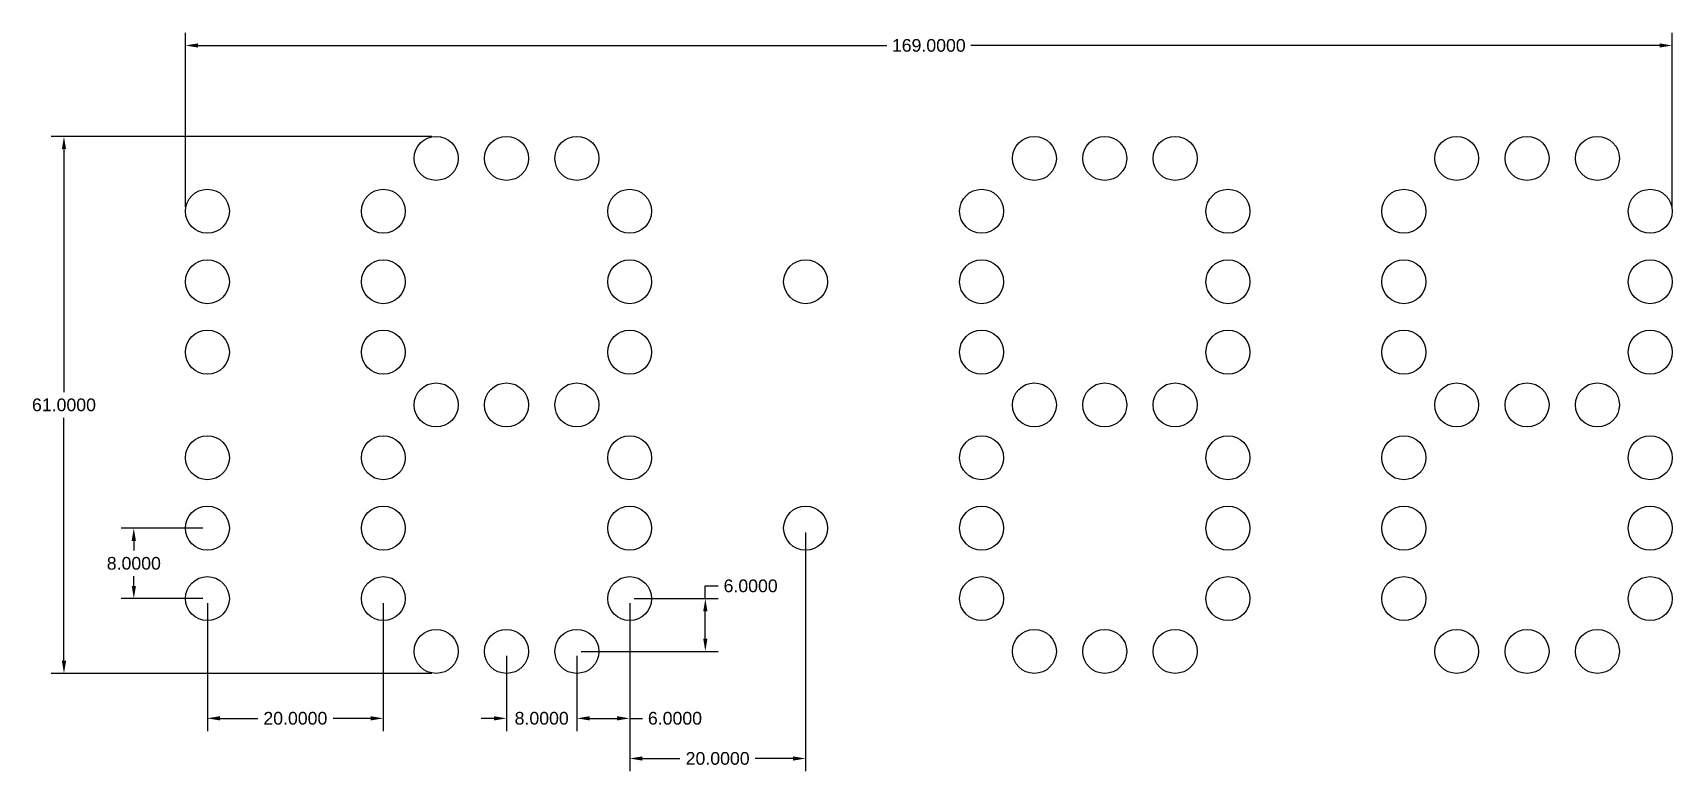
# Model space of a CAD drawing. Header units: millimetres. Extents: x -16 to 170, y -11 to 73.
import ezdxf

# ---------------------------------------------------------------- set-up
doc = ezdxf.new("R2010")
doc.units = ezdxf.units.MM
doc.header["$MEASUREMENT"] = 0
doc.layers.add('Dimension', color=3, linetype='Continuous', lineweight=15)
doc.layers.add('Object', color=7, linetype='Continuous', lineweight=25)
doc.styles.get("Standard").update_dxf_attribs({"font": 'arial.ttf'})
doc.dimstyles.get("Standard").update_dxf_attribs({"dimscale": 8, "dimtxt": 0.18, "dimasz": 0.18, "dimexe": 0.18, "dimexo": 0.0625, "dimgap": 0.09, "dimtad": 0, "dimtih": 1, "dimtoh": 1, "dimdec": 4, "dimzin": 0, "dimdsep": 46, "dimtxsty": 'Standard', "dimcen": 0.09, "dimadec": 0, "dimazin": 0, "dimtfac": 1, "dimtdec": 4, "dimtofl": 0, "dimtmove": 0, "dimatfit": 3, "dimfxl": 1, "dimtolj": 1, "dimtzin": 0, "dimarcsym": 0})

# ---------------------------------------------------------------- blocks, each defined once
blk = doc.blocks.new('*D16')
at = {"layer": 'Defpoints', "color": 0, "transparency": 16777216}
for p in [(52, 8.5), (46, 2.5), (52, -5.1)]:
    blk.add_point(p, dxfattribs=at)
at = {"layer": 'Dimension', "color": 0, "lineweight": -2, "transparency": 16777216}
for p, q in [((52, 8), (52, -6.54)), ((46, 2), (46, -6.54)), ((47.44, -5.1), (50.56, -5.1)), ((52, -5.1), (53.44, -5.1))]:
    blk.add_line(p, q, dxfattribs=at)
at = {"layer": 'Dimension', "color": 0, "transparency": 16777216}
for points in [[(47.44, -4.86), (47.44, -5.34), (46, -5.1)], [(50.56, -4.86), (50.56, -5.34), (52, -5.1)]]:
    blk.add_solid(points, dxfattribs=at)
at = {"layer": 'Dimension', "color": 0, "transparency": 16777216, "insert": (57.15, -5.1), "char_height": 1.44, "attachment_point": 5}
blk.add_mtext('\\A1;6.0000', dxfattribs=at)
blk = doc.blocks.new('*D17')
at = {"layer": 'Defpoints', "color": 0, "transparency": 16777216}
for p in [(52, 8.5), (60.6, 8.5), (46, 2.5)]:
    blk.add_point(p, dxfattribs=at)
at = {"layer": 'Dimension', "color": 0, "lineweight": -2, "transparency": 16777216}
for p, q in [((60.6, 8.5), (60.6, 9.94)), ((60.6, 9.94), (62.04, 9.94)), ((52.5, 8.5), (62.04, 8.5)), ((60.6, 3.94), (60.6, 7.06)), ((46.5, 2.5), (62.04, 2.5))]:
    blk.add_line(p, q, dxfattribs=at)
at = {"layer": 'Dimension', "color": 0, "transparency": 16777216}
for points in [[(60.36, 7.06), (60.84, 7.06), (60.6, 8.5)], [(60.36, 3.94), (60.84, 3.94), (60.6, 2.5)]]:
    blk.add_solid(points, dxfattribs=at)
at = {"layer": 'Dimension', "color": 0, "transparency": 16777216, "insert": (65.75, 9.94), "char_height": 1.44, "attachment_point": 5}
blk.add_mtext('\\A1;6.0000', dxfattribs=at)
blk = doc.blocks.new('*D20')
at = {"layer": 'Defpoints', "color": 0, "transparency": 16777216}
for p in [(72, 16.5), (52, 8.5), (72, -9.66)]:
    blk.add_point(p, dxfattribs=at)
at = {"layer": 'Dimension', "color": 0, "lineweight": -2, "transparency": 16777216}
for p, q in [((72, 16), (72, -11.1)), ((52, 8), (52, -11.1)), ((53.44, -9.66), (57.72, -9.66)), ((70.56, -9.66), (66.28, -9.66))]:
    blk.add_line(p, q, dxfattribs=at)
at = {"layer": 'Dimension', "color": 0, "transparency": 16777216}
for points in [[(53.44, -9.42), (53.44, -9.9), (52, -9.66)], [(70.56, -9.42), (70.56, -9.9), (72, -9.66)]]:
    blk.add_solid(points, dxfattribs=at)
at = {"layer": 'Dimension', "color": 0, "transparency": 16777216, "insert": (62, -9.66), "char_height": 1.44, "attachment_point": 5}
blk.add_mtext('\\A1;20.0000', dxfattribs=at)
blk = doc.blocks.new('*D21')
at = {"layer": 'Defpoints', "color": 0, "transparency": 16777216}
for p in [(38, 2.5), (46, 2.5), (38, -5.1)]:
    blk.add_point(p, dxfattribs=at)
at = {"layer": 'Dimension', "color": 0, "lineweight": -2, "transparency": 16777216}
for p, q in [((38, 2), (38, -6.54)), ((46, 2), (46, -6.54)), ((36.56, -5.1), (35.12, -5.1)), ((47.44, -5.1), (48.88, -5.1))]:
    blk.add_line(p, q, dxfattribs=at)
at = {"layer": 'Dimension', "color": 0, "transparency": 16777216}
for points in [[(36.56, -4.86), (36.56, -5.34), (38, -5.1)], [(47.44, -4.86), (47.44, -5.34), (46, -5.1)]]:
    blk.add_solid(points, dxfattribs=at)
at = {"layer": 'Dimension', "color": 0, "transparency": 16777216, "insert": (42, -5.1), "char_height": 1.44, "attachment_point": 5}
blk.add_mtext('\\A1;8.0000', dxfattribs=at)
blk = doc.blocks.new('*D22')
at = {"layer": 'Defpoints', "color": 0, "transparency": 16777216}
for p in [(4, 8.5), (24, 8.5), (24, -5.1)]:
    blk.add_point(p, dxfattribs=at)
at = {"layer": 'Dimension', "color": 0, "lineweight": -2, "transparency": 16777216}
for p, q in [((4, 8), (4, -6.54)), ((24, 8), (24, -6.54)), ((5.44, -5.1), (9.72, -5.1)), ((22.56, -5.1), (18.28, -5.1))]:
    blk.add_line(p, q, dxfattribs=at)
at = {"layer": 'Dimension', "color": 0, "transparency": 16777216}
for points in [[(5.44, -4.86), (5.44, -5.34), (4, -5.1)], [(22.56, -4.86), (22.56, -5.34), (24, -5.1)]]:
    blk.add_solid(points, dxfattribs=at)
at = {"layer": 'Dimension', "color": 0, "transparency": 16777216, "insert": (14, -5.1), "char_height": 1.44, "attachment_point": 5}
blk.add_mtext('\\A1;20.0000', dxfattribs=at)
blk = doc.blocks.new('*D23')
at = {"layer": 'Defpoints', "color": 0, "transparency": 16777216}
for p in [(-4.36, 16.5), (4, 16.5), (4, 8.5)]:
    blk.add_point(p, dxfattribs=at)
at = {"layer": 'Dimension', "color": 0, "lineweight": -2, "transparency": 16777216}
for p, q in [((3.5, 16.5), (-5.8, 16.5)), ((-4.36, 15.06), (-4.36, 13.96)), ((-4.36, 9.94), (-4.36, 11.04)), ((3.5, 8.5), (-5.8, 8.5))]:
    blk.add_line(p, q, dxfattribs=at)
at = {"layer": 'Dimension', "color": 0, "transparency": 16777216}
for points in [[(-4.6, 15.06), (-4.12, 15.06), (-4.36, 16.5)], [(-4.6, 9.94), (-4.12, 9.94), (-4.36, 8.5)]]:
    blk.add_solid(points, dxfattribs=at)
at = {"layer": 'Dimension', "color": 0, "transparency": 16777216, "insert": (-4.36, 12.5), "char_height": 1.44, "attachment_point": 5}
blk.add_mtext('\\A1;8.0000', dxfattribs=at)
blk = doc.blocks.new('*D24')
at = {"layer": 'Defpoints', "color": 0, "transparency": 16777216}
for p in [(30, 61), (-12.3, 0), (30, 0)]:
    blk.add_point(p, dxfattribs=at)
at = {"layer": 'Dimension', "color": 0, "lineweight": -2, "transparency": 16777216}
for p, q in [((29.5, 61), (-13.74, 61)), ((-12.3, 59.56), (-12.3, 31.96)), ((-12.3, 1.44), (-12.3, 29.04)), ((29.5, 0), (-13.74, 0))]:
    blk.add_line(p, q, dxfattribs=at)
at = {"layer": 'Dimension', "color": 0, "transparency": 16777216}
for points in [[(-12.54, 59.56), (-12.06, 59.56), (-12.3, 61)], [(-12.54, 1.44), (-12.06, 1.44), (-12.3, 0)]]:
    blk.add_solid(points, dxfattribs=at)
at = {"layer": 'Dimension', "color": 0, "transparency": 16777216, "insert": (-12.3, 30.5), "char_height": 1.44, "attachment_point": 5}
blk.add_mtext('\\A1;61.0000', dxfattribs=at)
blk = doc.blocks.new('*D25')
at = {"layer": 'Defpoints', "color": 0, "transparency": 16777216}
for p in [(170.5, 71.33), (1.5, 52.5), (170.5, 52.5)]:
    blk.add_point(p, dxfattribs=at)
at = {"layer": 'Dimension', "color": 0, "lineweight": -2, "transparency": 16777216}
for p, q in [((1.5, 53), (1.5, 72.77)), ((170.5, 53), (170.5, 72.77)), ((2.94, 71.33), (81.24, 71.33)), ((169.06, 71.33), (90.76, 71.33))]:
    blk.add_line(p, q, dxfattribs=at)
at = {"layer": 'Dimension', "color": 0, "transparency": 16777216}
for points in [[(2.94, 71.57), (2.94, 71.09), (1.5, 71.33)], [(169.06, 71.57), (169.06, 71.09), (170.5, 71.33)]]:
    blk.add_solid(points, dxfattribs=at)
at = {"layer": 'Dimension', "color": 0, "transparency": 16777216, "insert": (86, 71.33), "char_height": 1.44, "attachment_point": 5}
blk.add_mtext('\\A1;169.0000', dxfattribs=at)

msp = doc.modelspace()

# ---------------------------------------------------------------- linework, layer by layer
at = {"layer": 'Object'}
for centre in [(30, 58.5), (38, 58.5), (46, 58.5), (98, 58.5), (106, 58.5), (114, 58.5), (146, 58.5), (154, 58.5), (162, 58.5), (4, 52.5), (24, 52.5), (52, 52.5), (92, 52.5), (120, 52.5), (140, 52.5), (168, 52.5), (4, 44.5), (24, 44.5), (52, 44.5), (72, 44.5), (92, 44.5), (120, 44.5), (140, 44.5), (168, 44.5), (4, 36.5), (24, 36.5), (52, 36.5), (92, 36.5), (120, 36.5), (140, 36.5), (168, 36.5), (30, 30.5), (38, 30.5), (46, 30.5), (98, 30.5), (106, 30.5), (114, 30.5), (146, 30.5), (154, 30.5), (162, 30.5), (4, 24.5), (24, 24.5), (52, 24.5), (92, 24.5), (120, 24.5), (140, 24.5), (168, 24.5), (4, 16.5), (24, 16.5), (52, 16.5), (72, 16.5), (92, 16.5), (120, 16.5), (140, 16.5), (168, 16.5), (4, 8.5), (24, 8.5), (52, 8.5), (92, 8.5), (120, 8.5), (140, 8.5), (168, 8.5), (30, 2.5), (38, 2.5), (46, 2.5), (98, 2.5), (106, 2.5), (114, 2.5), (146, 2.5), (154, 2.5), (162, 2.5)]:
    msp.add_circle(centre, 2.5, dxfattribs=at)

# ---------------------------------------------------------------- dimensions: what is measured, and where the dimension line sits
at = {"layer": 'Dimension'}
for base, p1, p2, picture, middle in [((170.5, 71.32847), (1.5, 52.5), (170.5, 52.5), '*D25', (86, 71.32847)), ((72, -9.66351), (52, 8.5), (72, 16.5), '*D20', (62, -9.66351)), ((24, -5.1021), (4, 8.5), (24, 8.5), '*D22', (14, -5.1021)), ((52, -5.1021), (46, 2.5), (52, 8.5), '*D16', (57.1505, -5.1021)), ((38, -5.1021), (46, 2.5), (38, 2.5), '*D21', (42, -5.1021))]:
    dim = msp.add_linear_dim(base=base, p1=p1, p2=p2, dimstyle='Standard', dxfattribs=at)
    dim.commit()
    dim.dimension.update_dxf_attribs({"geometry": picture, "text_midpoint": middle})
for base, p1, p2, picture, middle in [((-12.30053, 0), (30, 61), (30, 0), '*D24', (-12.30053, 30.5)), ((-4.35939, 16.5), (4, 8.5), (4, 16.5), '*D23', (-4.35939, 12.5)), ((60.59698, 8.5), (46, 2.5), (52, 8.5), '*D17', (65.74749, 9.94))]:
    dim = msp.add_linear_dim(base=base, p1=p1, p2=p2, angle=90, dimstyle='Standard', dxfattribs=at)
    dim.commit()
    dim.dimension.update_dxf_attribs({"geometry": picture, "text_midpoint": middle})

doc.saveas('drawing.dxf')
